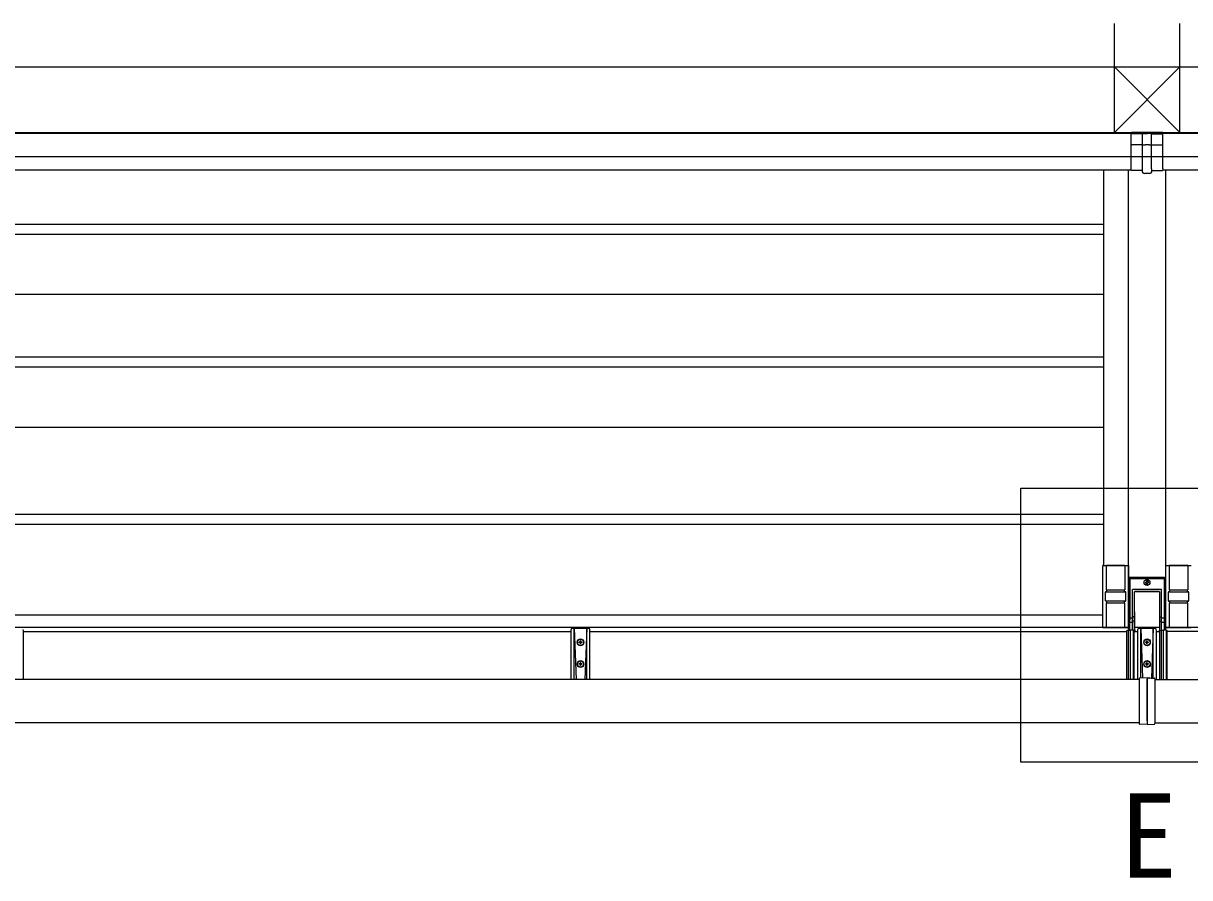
# Model space of a CAD drawing. Units: millimetres, scale not verified. Extents: x -693 to 693, y -1120 to 1121.
# Drawn here: x 342.9 to 436.6, y 547 to 615.6 of the extents above; entities that cross this region are included whole.
import ezdxf
from ezdxf.enums import TextEntityAlignment as Align

# ---------------------------------------------------------------- set-up
doc = ezdxf.new("R2010")
doc.units = ezdxf.units.MM
doc.header["$LTSCALE"] = 6
doc.layers.add('0-5_YKK_A1', color=4, linetype='Continuous')
doc.styles.add('ＭＳ ゴシック', font='')
doc.styles.get('ＭＳ ゴシック').set_extended_font_data('MS Gothic')

msp = doc.modelspace()

# ---------------------------------------------------------------- linework, layer by layer
at = {"layer": '0-5_YKK_A1'}
for p, q in [((430.577, 606.804), (430.577, 615.554)), ((430.577, 606.804), (430.577, 615.554)), ((435.827, 606.804), (435.827, 615.554)), ((290.777, 612.054), (501.452, 612.054)), ((435.827, 612.054), (430.577, 606.804)), ((430.577, 612.054), (435.827, 606.804)), ((435.827, 612.054), (430.577, 606.804)), ((290.777, 606.804), (501.452, 606.804)), ((295.202, 606.804), (571.202, 606.804)), ((501.452, 606.704), (295.202, 606.704)), ((431.952, 606.804), (431.952, 606.754)), ((434.452, 606.804), (431.952, 606.804)), ((432.002, 606.704), (433.202, 606.704)), ((434.402, 606.704), (433.202, 606.704)), ((433.568, 605.81), (433.568, 606.689)), ((434.452, 606.804), (434.452, 606.754)), ((434.474, 606.783), (434.452, 606.804)), ((434.474, 605.812), (434.474, 606.783)), ((433.364, 605.804), (433.04, 605.804)), ((433.04, 605.804), (433.04, 605.804)), ((433.364, 605.804), (433.364, 605.804)), ((433.573, 603.87), (433.568, 605.81)), ((434.479, 603.874), (434.474, 605.812)), ((290.777, 604.854), (501.452, 604.854)), ((297.902, 603.804), (431.906, 603.804)), ((429.702, 603.804), (429.702, 572.054)), ((431.702, 566.844), (431.702, 603.804)), ((432.806, 603.754), (431.956, 603.754)), ((433.399, 603.504), (433.006, 603.504)), ((433.598, 603.754), (433.578, 603.774)), ((433.598, 603.704), (433.598, 603.754)), ((433.598, 603.754), (434.448, 603.754)), ((434.498, 603.854), (434.479, 603.874)), ((434.498, 603.804), (434.498, 603.854)), ((434.498, 603.804), (568.502, 603.804)), ((434.702, 566.844), (434.702, 603.804)), ((429.702, 599.404), (300.277, 599.404)), ((429.702, 598.604), (300.277, 598.604)), ((429.702, 593.804), (300.277, 593.804)), ((429.702, 588.754), (300.277, 588.754)), ((429.702, 587.954), (300.277, 587.954)), ((429.702, 583.129), (300.277, 583.129)), ((429.702, 576.129), (300.277, 576.129)), ((429.702, 575.329), (300.277, 575.329)), ((429.652, 567.069), (429.652, 572.039)), ((429.667, 572.054), (431.687, 572.054)), ((429.927, 572.054), (429.927, 570.079)), ((431.427, 572.039), (429.927, 572.039)), ((431.427, 572.054), (431.427, 570.079)), ((431.702, 572.039), (431.702, 567.069)), ((434.702, 567.069), (434.702, 572.039)), ((434.717, 572.054), (436.737, 572.054)), ((434.977, 572.054), (434.977, 570.079)), ((436.477, 572.039), (434.977, 572.039)), ((436.477, 572.054), (436.477, 570.079)), ((431.761, 570.921), (431.702, 570.98)), ((431.702, 566.844), (431.702, 570.98)), ((431.81, 570.921), (431.761, 570.921)), ((431.761, 567.85), (431.761, 570.921)), ((431.802, 571.079), (431.86, 571.021)), ((434.602, 571.079), (431.802, 571.079)), ((431.81, 570.921), (431.81, 567.85)), ((431.86, 570.971), (431.86, 571.021)), ((431.86, 571.021), (434.544, 571.021)), ((434.544, 570.971), (431.86, 570.971)), ((433.07, 570.709), (433.135, 570.71)), ((433.07, 570.65), (433.135, 570.649)), ((433.135, 570.71), (433.166, 570.716)), ((433.135, 570.649), (433.166, 570.643)), ((433.172, 570.746), (433.166, 570.716)), ((433.172, 570.613), (433.166, 570.643)), ((433.173, 570.812), (433.172, 570.746)), ((433.173, 570.547), (433.172, 570.613)), ((433.232, 570.812), (433.233, 570.746)), ((433.232, 570.547), (433.233, 570.613)), ((433.233, 570.746), (433.239, 570.716)), ((433.233, 570.613), (433.239, 570.643)), ((433.269, 570.71), (433.239, 570.716)), ((433.269, 570.649), (433.239, 570.643)), ((433.334, 570.709), (433.269, 570.71)), ((433.334, 570.65), (433.269, 570.649)), ((434.544, 571.021), (434.602, 571.079)), ((434.544, 570.971), (434.544, 571.021)), ((434.594, 567.85), (434.594, 570.921)), ((434.702, 570.98), (434.644, 570.921)), ((434.702, 566.844), (434.702, 570.98)), ((429.852, 569.879), (429.852, 569.229)), ((429.903, 569.929), (429.945, 569.929)), ((431.402, 570.054), (429.952, 570.054)), ((431.336, 569.929), (431.41, 569.929)), ((431.41, 569.929), (431.452, 569.929)), ((431.502, 569.229), (431.502, 569.879)), ((432.027, 567.85), (432.027, 570.104)), ((432.18, 569.902), (432.18, 566.754)), ((432.18, 569.902), (432.18, 566.754)), ((432.19, 569.892), (432.18, 569.902)), ((432.18, 569.902), (432.18, 569.902)), ((432.212, 566.858), (432.192, 569.848)), ((434.175, 569.952), (432.23, 569.952)), ((432.23, 569.952), (432.24, 569.942)), ((434.175, 569.952), (432.23, 569.952)), ((432.23, 569.952), (432.23, 569.952)), ((432.24, 569.942), (434.165, 569.942)), ((434.165, 569.942), (434.175, 569.952)), ((434.175, 569.952), (434.175, 569.952)), ((434.212, 569.848), (434.193, 566.858)), ((434.225, 569.902), (434.215, 569.892)), ((434.225, 566.754), (434.225, 569.902)), ((434.225, 566.754), (434.225, 569.902)), ((434.225, 569.902), (434.225, 569.902)), ((434.902, 569.879), (434.902, 569.229)), ((434.953, 569.929), (434.995, 569.929)), ((436.452, 570.054), (435.002, 570.054)), ((436.386, 569.929), (436.46, 569.929)), ((436.46, 569.929), (436.502, 569.929)), ((436.552, 569.229), (436.552, 569.879)), ((429.945, 569.179), (429.903, 569.179)), ((430.019, 569.179), (429.945, 569.179)), ((429.952, 569.054), (431.402, 569.054)), ((431.336, 569.179), (430.019, 569.179)), ((431.41, 569.179), (431.336, 569.179)), ((431.452, 569.179), (431.41, 569.179)), ((431.427, 567.054), (431.427, 569.029)), ((434.995, 569.179), (434.953, 569.179)), ((435.069, 569.179), (434.995, 569.179)), ((435.002, 569.054), (436.452, 569.054)), ((436.386, 569.179), (435.069, 569.179)), ((436.46, 569.179), (436.386, 569.179)), ((436.502, 569.179), (436.46, 569.179)), ((436.477, 567.054), (436.477, 569.029)), ((300.502, 568.079), (429.652, 568.079)), ((431.741, 567.529), (431.761, 567.85)), ((431.81, 567.85), (431.761, 567.85)), ((431.81, 567.815), (431.791, 567.494)), ((431.81, 567.815), (431.81, 567.85)), ((432.027, 567.815), (431.81, 567.815)), ((432.18, 567.933), (432.027, 567.933)), ((434.225, 567.933), (434.377, 567.933)), ((434.377, 567.85), (434.594, 567.85)), ((434.377, 567.494), (434.377, 567.815)), ((434.594, 567.85), (434.644, 567.85)), ((434.614, 567.494), (434.594, 567.815)), ((434.644, 567.85), (434.664, 567.529)), ((431.702, 567.054), (298.202, 567.054)), ((342.952, 566.804), (342.949, 566.908)), ((342.952, 562.904), (342.952, 566.804)), ((386.952, 566.804), (386.956, 566.908)), ((386.952, 562.904), (386.952, 566.804)), ((387.056, 567.004), (388.349, 567.004)), ((387.202, 567.004), (387.345, 562.904)), ((387.202, 562.904), (387.202, 567.004)), ((388.202, 567.004), (388.059, 562.904)), ((388.202, 562.904), (388.202, 567.004)), ((388.452, 566.804), (388.449, 566.908)), ((388.452, 562.904), (388.452, 566.804)), ((429.667, 567.054), (431.687, 567.054)), ((429.927, 567.069), (431.427, 567.069)), ((431.052, 567.054), (431.677, 567.054)), ((431.577, 566.811), (431.677, 566.842)), ((431.577, 562.904), (431.577, 566.811)), ((431.677, 566.842), (431.877, 566.854)), ((431.677, 566.842), (431.677, 562.904)), ((431.739, 566.846), (431.739, 567.459)), ((431.739, 567.459), (431.789, 567.459)), ((432.027, 567.459), (431.789, 567.459)), ((431.789, 567.459), (431.789, 566.849)), ((432.077, 566.842), (431.877, 566.854)), ((431.877, 562.904), (431.877, 566.854)), ((432.18, 567.583), (432.027, 567.583)), ((432.027, 567.494), (432.027, 567.459)), ((432.027, 566.845), (432.027, 567.459)), ((432.077, 566.842), (432.077, 562.904)), ((432.177, 566.811), (432.077, 566.842)), ((432.177, 562.904), (432.177, 566.811)), ((432.18, 567.054), (432.18, 567.054)), ((432.18, 567.054), (432.18, 567.054)), ((434.194, 567.054), (432.21, 567.054)), ((432.452, 566.804), (432.456, 566.908)), ((432.452, 562.904), (432.452, 566.804)), ((432.556, 567.004), (433.849, 567.004)), ((432.702, 567.004), (432.842, 563.01)), ((432.702, 563.006), (432.702, 567.004)), ((433.702, 567.004), (433.563, 563.008)), ((433.702, 563.006), (433.702, 567.004)), ((433.952, 566.804), (433.949, 566.908)), ((433.952, 562.904), (433.952, 566.804)), ((434.225, 567.583), (434.377, 567.583)), ((434.225, 567.054), (434.225, 567.054)), ((434.225, 567.054), (434.225, 567.054)), ((434.227, 566.811), (434.327, 566.842)), ((434.227, 562.904), (434.227, 566.811)), ((434.327, 566.842), (434.527, 566.854)), ((434.327, 566.842), (434.327, 562.904)), ((434.377, 567.494), (434.614, 567.494)), ((434.377, 566.845), (434.377, 567.459)), ((434.727, 566.842), (434.527, 566.854)), ((434.527, 562.904), (434.527, 566.854)), ((434.615, 567.459), (434.665, 567.459)), ((434.615, 566.849), (434.615, 567.459)), ((434.665, 567.459), (434.665, 566.846)), ((568.202, 567.054), (434.702, 567.054)), ((434.717, 567.054), (436.737, 567.054)), ((434.727, 567.054), (435.352, 567.054)), ((434.727, 566.842), (434.727, 562.904)), ((434.827, 566.811), (434.727, 566.842)), ((434.827, 562.904), (434.827, 566.811)), ((434.977, 567.069), (436.477, 567.069)), ((342.952, 566.754), (386.952, 566.754)), ((387.577, 565.864), (387.577, 565.894)), ((387.647, 565.894), (387.577, 565.894)), ((387.647, 565.864), (387.577, 565.864)), ((387.687, 565.934), (387.687, 566.004)), ((387.717, 566.004), (387.687, 566.004)), ((387.717, 565.934), (387.717, 566.004)), ((387.717, 565.754), (387.717, 565.824)), ((387.827, 565.894), (387.757, 565.894)), ((387.827, 565.864), (387.757, 565.864)), ((387.827, 565.864), (387.827, 565.894)), ((388.452, 566.754), (431.577, 566.754)), ((432.177, 566.754), (432.452, 566.754)), ((432.18, 566.629), (432.18, 566.629)), ((433.077, 565.864), (433.077, 565.894)), ((433.147, 565.894), (433.077, 565.894)), ((433.147, 565.864), (433.077, 565.864)), ((433.187, 565.934), (433.187, 566.004)), ((433.217, 566.004), (433.187, 566.004)), ((433.217, 565.934), (433.217, 566.004)), ((433.217, 565.754), (433.217, 565.824)), ((433.327, 565.894), (433.257, 565.894)), ((433.327, 565.864), (433.257, 565.864)), ((433.327, 565.864), (433.327, 565.894)), ((433.952, 566.754), (434.227, 566.754)), ((434.225, 566.629), (434.225, 566.629)), ((477.952, 566.754), (434.827, 566.754)), ((387.577, 564.114), (387.577, 564.144)), ((387.647, 564.144), (387.577, 564.144)), ((387.647, 564.114), (387.577, 564.114)), ((387.687, 564.184), (387.687, 564.254)), ((387.717, 564.254), (387.687, 564.254)), ((387.717, 564.184), (387.717, 564.254)), ((387.717, 564.004), (387.717, 564.074)), ((387.827, 564.144), (387.757, 564.144)), ((387.827, 564.114), (387.757, 564.114)), ((387.827, 564.114), (387.827, 564.144)), ((433.077, 564.114), (433.077, 564.144)), ((433.147, 564.144), (433.077, 564.144)), ((433.147, 564.114), (433.077, 564.114)), ((433.187, 564.184), (433.187, 564.254)), ((433.217, 564.254), (433.187, 564.254)), ((433.217, 564.184), (433.217, 564.254)), ((433.217, 564.004), (433.217, 564.074)), ((433.327, 564.144), (433.257, 564.144)), ((433.327, 564.114), (433.257, 564.114)), ((433.327, 564.114), (433.327, 564.144)), ((433.202, 563.019), (432.626, 563.004)), ((433.202, 563.019), (433.372, 563.015)), ((433.345, 563.013), (433.345, 563.013)), ((433.345, 563.013), (433.346, 563.013)), ((433.345, 563.013), (433.345, 563.012)), ((433.345, 563.012), (433.345, 563.011)), ((433.345, 563.012), (433.345, 563.012)), ((433.345, 563.011), (433.345, 563.011)), ((433.345, 563.011), (433.346, 563.01)), ((433.346, 563.013), (433.347, 563.014)), ((433.346, 563.013), (433.346, 563.013)), ((433.346, 563.01), (433.347, 563.009)), ((433.346, 563.01), (433.346, 563.01)), ((433.347, 563.014), (433.347, 563.014)), ((433.347, 563.014), (433.348, 563.014)), ((433.347, 563.009), (433.348, 563.009)), ((433.348, 563.014), (433.349, 563.014)), ((433.348, 563.009), (433.349, 563.008)), ((433.349, 563.014), (433.35, 563.015)), ((433.349, 563.008), (433.35, 563.008)), ((433.35, 563.015), (433.351, 563.015)), ((433.35, 563.008), (433.351, 563.007)), ((433.351, 563.015), (433.352, 563.015)), ((433.352, 563.015), (433.354, 563.015)), ((433.354, 563.015), (433.355, 563.015)), ((433.355, 563.015), (433.357, 563.015)), ((433.357, 563.015), (433.358, 563.015)), ((433.358, 563.015), (433.36, 563.015)), ((433.36, 563.015), (433.362, 563.015)), ((433.362, 563.015), (433.364, 563.015)), ((433.364, 563.015), (433.366, 563.015)), ((433.366, 563.015), (433.368, 563.015)), ((433.368, 563.015), (433.37, 563.015)), ((433.37, 563.015), (433.43, 563.012)), ((433.43, 563.012), (433.527, 563.008)), ((433.527, 563.008), (433.532, 563.008)), ((433.532, 563.008), (433.536, 563.008)), ((433.536, 563.008), (433.541, 563.008)), ((433.541, 563.008), (433.546, 563.008)), ((433.546, 563.008), (433.55, 563.008)), ((433.55, 563.008), (433.555, 563.008)), ((433.555, 563.008), (433.559, 563.008)), ((433.559, 563.008), (433.564, 563.008)), ((433.564, 563.008), (433.568, 563.008)), ((433.568, 563.008), (433.573, 563.008)), ((433.573, 563.008), (433.577, 563.007)), ((432.577, 562.904), (294.152, 562.904)), ((432.577, 562.954), (432.577, 559.354)), ((433.202, 559.564), (433.202, 562.919)), ((433.351, 563.007), (433.352, 563.007)), ((433.352, 563.007), (433.354, 563.006)), ((433.354, 563.006), (433.355, 563.006)), ((433.355, 563.006), (433.357, 563.005)), ((433.357, 563.005), (433.359, 563.004)), ((433.359, 563.004), (433.36, 563.004)), ((433.36, 563.004), (433.362, 563.003)), ((433.362, 563.003), (433.364, 563.002)), ((433.364, 563.002), (433.367, 563.002)), ((433.367, 563.002), (433.369, 563.001)), ((433.624, 562.984), (433.527, 562.981)), ((433.577, 563.007), (433.582, 563.007)), ((433.582, 563.007), (433.586, 563.007)), ((433.586, 563.007), (433.59, 563.007)), ((433.59, 563.007), (433.595, 563.007)), ((433.595, 563.007), (433.599, 563.007)), ((433.599, 563.007), (433.603, 563.007)), ((433.603, 563.007), (433.607, 563.007)), ((433.607, 563.007), (433.611, 563.007)), ((433.611, 563.007), (433.615, 563.007)), ((433.689, 563.007), (433.615, 563.007)), ((433.688, 562.993), (433.624, 562.984)), ((433.69, 562.994), (433.688, 562.993)), ((433.691, 563.007), (433.689, 563.007)), ((433.692, 562.994), (433.69, 562.994)), ((433.693, 563.007), (433.691, 563.007)), ((433.694, 562.995), (433.692, 562.994)), ((433.694, 563.007), (433.693, 563.007)), ((433.696, 563.006), (433.694, 563.007)), ((433.696, 562.996), (433.694, 562.995)), ((433.697, 563.006), (433.696, 563.006)), ((433.698, 562.996), (433.696, 562.996)), ((433.699, 563.006), (433.697, 563.006)), ((433.698, 563.006), (433.779, 563.004)), ((433.699, 562.997), (433.698, 562.996)), ((433.7, 563.006), (433.699, 563.006)), ((433.701, 562.997), (433.699, 562.997)), ((433.702, 563.006), (433.7, 563.006)), ((433.702, 562.997), (433.701, 562.997)), ((433.703, 563.006), (433.702, 563.006)), ((433.703, 562.998), (433.702, 562.997)), ((433.704, 563.005), (433.703, 563.006)), ((433.704, 562.998), (433.703, 562.998)), ((433.705, 563.005), (433.704, 563.005)), ((433.705, 562.999), (433.704, 562.998)), ((433.706, 563.005), (433.705, 563.005)), ((433.706, 562.999), (433.705, 562.999)), ((433.707, 563.005), (433.706, 563.005)), ((433.707, 563), (433.706, 562.999)), ((433.708, 563.004), (433.707, 563.005)), ((433.707, 563.005), (433.707, 563.005)), ((433.708, 563), (433.707, 563)), ((433.709, 563.004), (433.708, 563.004)), ((433.708, 563.004), (433.708, 563.004)), ((433.708, 563.001), (433.708, 563)), ((433.709, 563.001), (433.708, 563.001)), ((433.71, 563.003), (433.709, 563.004)), ((433.709, 563.004), (433.709, 563.004)), ((433.71, 563.003), (433.709, 563.001)), ((433.71, 563.002), (433.709, 563.001)), ((433.709, 563.001), (433.709, 563.001)), ((433.71, 563.003), (433.71, 563.002)), ((433.71, 563.003), (433.71, 563.003)), ((433.71, 563.002), (433.71, 563.002)), ((433.827, 562.954), (433.827, 559.354)), ((433.827, 562.904), (572.252, 562.904)), ((432.577, 559.404), (294.152, 559.404)), ((433.202, 559.289), (433.779, 559.304)), ((433.827, 559.404), (572.252, 559.404))]:
    msp.add_line(p, q, dxfattribs=at)
for points in [[(430.577, 612.054), (435.827, 606.804), (435.827, 615.554)], [(431.906, 603.804), (431.906, 603.854), (431.926, 603.874), (431.931, 605.812), (431.931, 606.783), (431.952, 606.804)], [(432.841, 606.693), (432.837, 606.689), (431.987, 606.689)], [(432.832, 603.87), (432.837, 605.81), (432.837, 606.689)], [(433.564, 606.693), (433.568, 606.689), (434.418, 606.689)], [(432.837, 605.81), (431.984, 605.81), (431.984, 605.81)], [(433.568, 605.81), (434.421, 605.81), (434.421, 605.81)], [(432.806, 603.704), (432.806, 603.754), (432.826, 603.774)], [(434.594, 570.921), (434.644, 570.921), (434.644, 567.85)], [(429.927, 570.079), (429.952, 570.079), (429.952, 569.929)], [(429.945, 569.929), (430.019, 569.929), (431.336, 569.929)], [(431.402, 569.929), (431.402, 570.079), (431.427, 570.079)], [(434.377, 567.85), (434.377, 570.104), (432.027, 570.104)], [(434.977, 570.079), (435.002, 570.079), (435.002, 569.929)], [(434.995, 569.929), (435.069, 569.929), (436.386, 569.929)], [(436.452, 569.929), (436.452, 570.079), (436.477, 570.079)], [(429.952, 569.179), (429.952, 569.029), (429.927, 569.029), (429.927, 567.054)], [(431.427, 569.029), (431.402, 569.029), (431.402, 569.179)], [(435.002, 569.179), (435.002, 569.029), (434.977, 569.029), (434.977, 567.054)], [(436.477, 569.029), (436.452, 569.029), (436.452, 569.179)], [(431.791, 567.494), (432.027, 567.494), (432.027, 567.815)], [(431.81, 567.85), (432.027, 567.85), (432.027, 567.815)], [(434.594, 567.85), (434.594, 567.815), (434.377, 567.815), (434.377, 567.85)], [(434.615, 567.459), (434.377, 567.459), (434.377, 567.494)], [(387.717, 565.754), (387.687, 565.754), (387.687, 565.824)], [(433.217, 565.754), (433.187, 565.754), (433.187, 565.824)], [(387.717, 564.004), (387.687, 564.004), (387.687, 564.074)], [(433.217, 564.004), (433.187, 564.004), (433.187, 564.074)], [(433.202, 563.019), (433.202, 559.289), (432.626, 559.304)], [(433.527, 562.981), (433.43, 562.988), (433.369, 563.001)]]:
    msp.add_lwpolyline(points, dxfattribs=at)
msp.add_lwpolyline([(423.078, 578.237), (444.794, 578.237), (444.794, 556.265), (423.078, 556.265)], close=True, dxfattribs=at)
for centre, radius in [((433.202, 570.679), 0.235), ((387.702, 565.879), 0.25), ((433.202, 565.879), 0.25), ((387.702, 564.129), 0.25), ((433.202, 564.129), 0.25)]:
    msp.add_circle(centre, radius, dxfattribs=at)
for centre, radius, start, end in [((429.667, 572.039), 0.015, 90, 180), ((431.687, 572.039), 0.015, 0, 90), ((434.717, 572.039), 0.015, 90, 180), ((433.202, 570.679), 0.135, 167.44414, 192.55586), ((433.202, 570.679), 0.135, 77.44414, 102.55586), ((433.202, 570.679), 0.135, 257.44414, 282.55586), ((433.202, 570.679), 0.135, 347.44414, 12.55586), ((432.23, 569.902), 0.05, 90, 180), ((432.23, 569.902), 0.0501, 90.1836, 179.8164), ((432.24, 569.892), 0.0501, 90.1836, 179.8164), ((434.165, 569.892), 0.0501, 0.1836, 89.8164), ((434.174, 569.902), 0.0501, 0.1836, 89.8164), ((434.175, 569.902), 0.05, 0, 90), ((431.806, 567.862), 0.0471, 194.18544, 275.18489), ((434.598, 567.862), 0.0471, 264.81511, 345.81456), ((387.056, 566.904), 0.1, 90, 178), ((388.349, 566.904), 0.1, 2, 90), ((429.667, 567.069), 0.015, 180, 270), ((431.687, 567.069), 0.015, 270, 0), ((431.787, 567.541), 0.0471, 194.18544, 275.18489), ((432.556, 566.904), 0.1, 90, 178), ((433.849, 566.904), 0.1, 2, 90), ((434.618, 567.541), 0.0471, 264.81511, 345.81456), ((434.717, 567.069), 0.015, 180, 270), ((387.647, 565.934), 0.04, 270, 0), ((387.647, 565.824), 0.04, 0, 89.99891), ((387.757, 565.934), 0.04, 180, 270), ((387.757, 565.824), 0.04, 89.99891, 180), ((433.147, 565.934), 0.04, 270, 0), ((433.147, 565.824), 0.04, 0, 89.99891), ((433.257, 565.934), 0.04, 180, 270), ((433.257, 565.824), 0.04, 89.99891, 180), ((387.647, 564.184), 0.04, 270, 0), ((387.647, 564.074), 0.04, 0, 89.99891), ((387.757, 564.184), 0.04, 180, 270), ((387.757, 564.074), 0.04, 89.99891, 180), ((433.147, 564.184), 0.04, 270, 0), ((433.147, 564.074), 0.04, 0, 89.99891), ((433.257, 564.184), 0.04, 180, 270), ((433.257, 564.074), 0.04, 89.99891, 180), ((432.627, 562.954), 0.05, 91.5, 180), ((433.777, 562.954), 0.05, 0, 88.5), ((432.627, 559.354), 0.05, 180, 268.5), ((433.777, 559.354), 0.05, 271.5, 0)]:
    msp.add_arc(centre, radius, start, end, dxfattribs=at)
for centre, major_axis, ratio, start_param, end_param in [((431.984, 606.736), (0.0467, -0.0194), 0.917237, 3.565767, 5.075477), ((432.002, 606.754), (-0.0355, -0.0355), 0.99628, 5.499651, 7.06672), ((431.987, 606.739), (-0.0355, -0.0355), 0.99628, 0.726175, 0.783535), ((433.04, 606.692), (0.2, 0), 0.061163, 0.627847, 3.080506), ((433.364, 606.692), (0.2, 0), 0.061163, 0.061087, 2.513745), ((434.402, 606.754), (0.0355, -0.0355), 0.99628, 5.499651, 7.06672), ((434.417, 606.739), (0.0355, -0.0355), 0.99628, 5.499651, 5.55701), ((434.421, 606.736), (0.0467, 0.0194), 0.917237, 4.349301, 5.859011), ((431.984, 605.811), (0.05, -0.0001), 0.021729, 3.202708, 4.712418), ((433.04, 605.809), (0.2, 0), 0.021729, 3.202708, 4.712418), ((433.364, 605.809), (0.2, 0), 0.021729, 4.71236, 6.22207), ((434.421, 605.811), (0.05, 0.0001), 0.021729, 4.71236, 6.22207), ((431.956, 603.804), (0.0355, 0.0355), 0.99628, 2.358058, 3.925127), ((433.007, 603.705), (-0.142, -0.142), 0.99628, 5.499651, 7.06672), ((432.826, 603.874), (0, 0.1), 0.061163, 3.202679, 4.668938), ((433.398, 603.705), (0.142, -0.142), 0.99628, 5.499651, 7.06672), ((433.579, 603.874), (0, 0.1), 0.061163, 1.614247, 3.080506), ((434.448, 603.804), (-0.0355, 0.0355), 0.99628, 2.358058, 3.925127), ((431.802, 570.979), (-0.071, 0.071), 0.99628, 5.499651, 7.06672), ((431.861, 570.921), (-0.0707, 0.0707), 0.999993, 5.499651, 7.06672), ((431.861, 570.921), (-0.0355, 0.0355), 0.99628, 5.499651, 7.06672), ((434.544, 570.921), (0.0707, 0.0707), 0.999993, 5.499651, 7.06672), ((434.544, 570.921), (0.0355, 0.0355), 0.99628, 5.499651, 7.06672), ((434.602, 570.979), (0.071, 0.071), 0.99628, 5.499651, 7.06672), ((429.903, 569.879), (-0.0508, 0), 0.984808, 4.712389, 6.283185), ((431.452, 569.879), (-0.0508, 0), 0.984808, 3.141593, 4.712389), ((432.19, 569.842), (0, 0.05), 0.052408, 4.834562, 6.230825), ((434.215, 569.842), (0, 0.05), 0.052408, 0.05236, 1.448623), ((434.953, 569.879), (-0.0508, 0), 0.984808, 4.712389, 6.283185), ((436.502, 569.879), (-0.0508, 0), 0.984808, 3.141593, 4.712389), ((429.903, 569.229), (-0.0508, 0), 0.984808, 6.283185, 7.853982), ((431.452, 569.229), (-0.0508, 0), 0.984808, 1.570796, 3.141593), ((434.953, 569.229), (-0.0508, 0), 0.984808, 6.283185, 7.853982), ((436.502, 569.229), (-0.0508, 0), 0.984808, 1.570796, 3.141593), ((431.745, 567.459), (0, 0.1), 0.061163, 0.785398, 1.570796), ((431.795, 567.459), (0, 0.05), 0.122325, 0.785398, 1.570796), ((432.219, 566.876), (0, 0.15), 0.052408, 1.692969, 2.518439), ((434.185, 566.876), (0, 0.15), 0.052408, 3.764746, 4.590216), ((434.609, 567.459), (0, 0.05), 0.122325, 4.712389, 5.497787), ((434.659, 567.459), (0, 0.1), 0.061163, 4.712389, 5.497787), ((433.527, 563), (0.182, 0), 0.078373, 2.135599, 2.785961), ((433.527, 563), (0.182, 0), 0.078373, 0.078542, 0.483569)]:
    msp.add_ellipse(centre, major_axis=major_axis, ratio=ratio, start_param=start_param, end_param=end_param, dxfattribs=at)
for centre, ratio in [((387.702, 565.879), 0.95687), ((433.202, 565.879), 0.95687), ((387.702, 564.129), 0.956876), ((433.202, 564.129), 0.956876)]:
    msp.add_ellipse(centre, major_axis=(0, -0.274), ratio=ratio, dxfattribs=at)

# ---------------------------------------------------------------- texts
at = {"layer": '0-5_YKK_A1', "style": 'ＭＳ ゴシック'}
msp.add_text('E', height=6.768, dxfattribs=at).set_placement((431.032, 544.957), align=Align.BOTTOM_LEFT)

doc.saveas('drawing.dxf')
